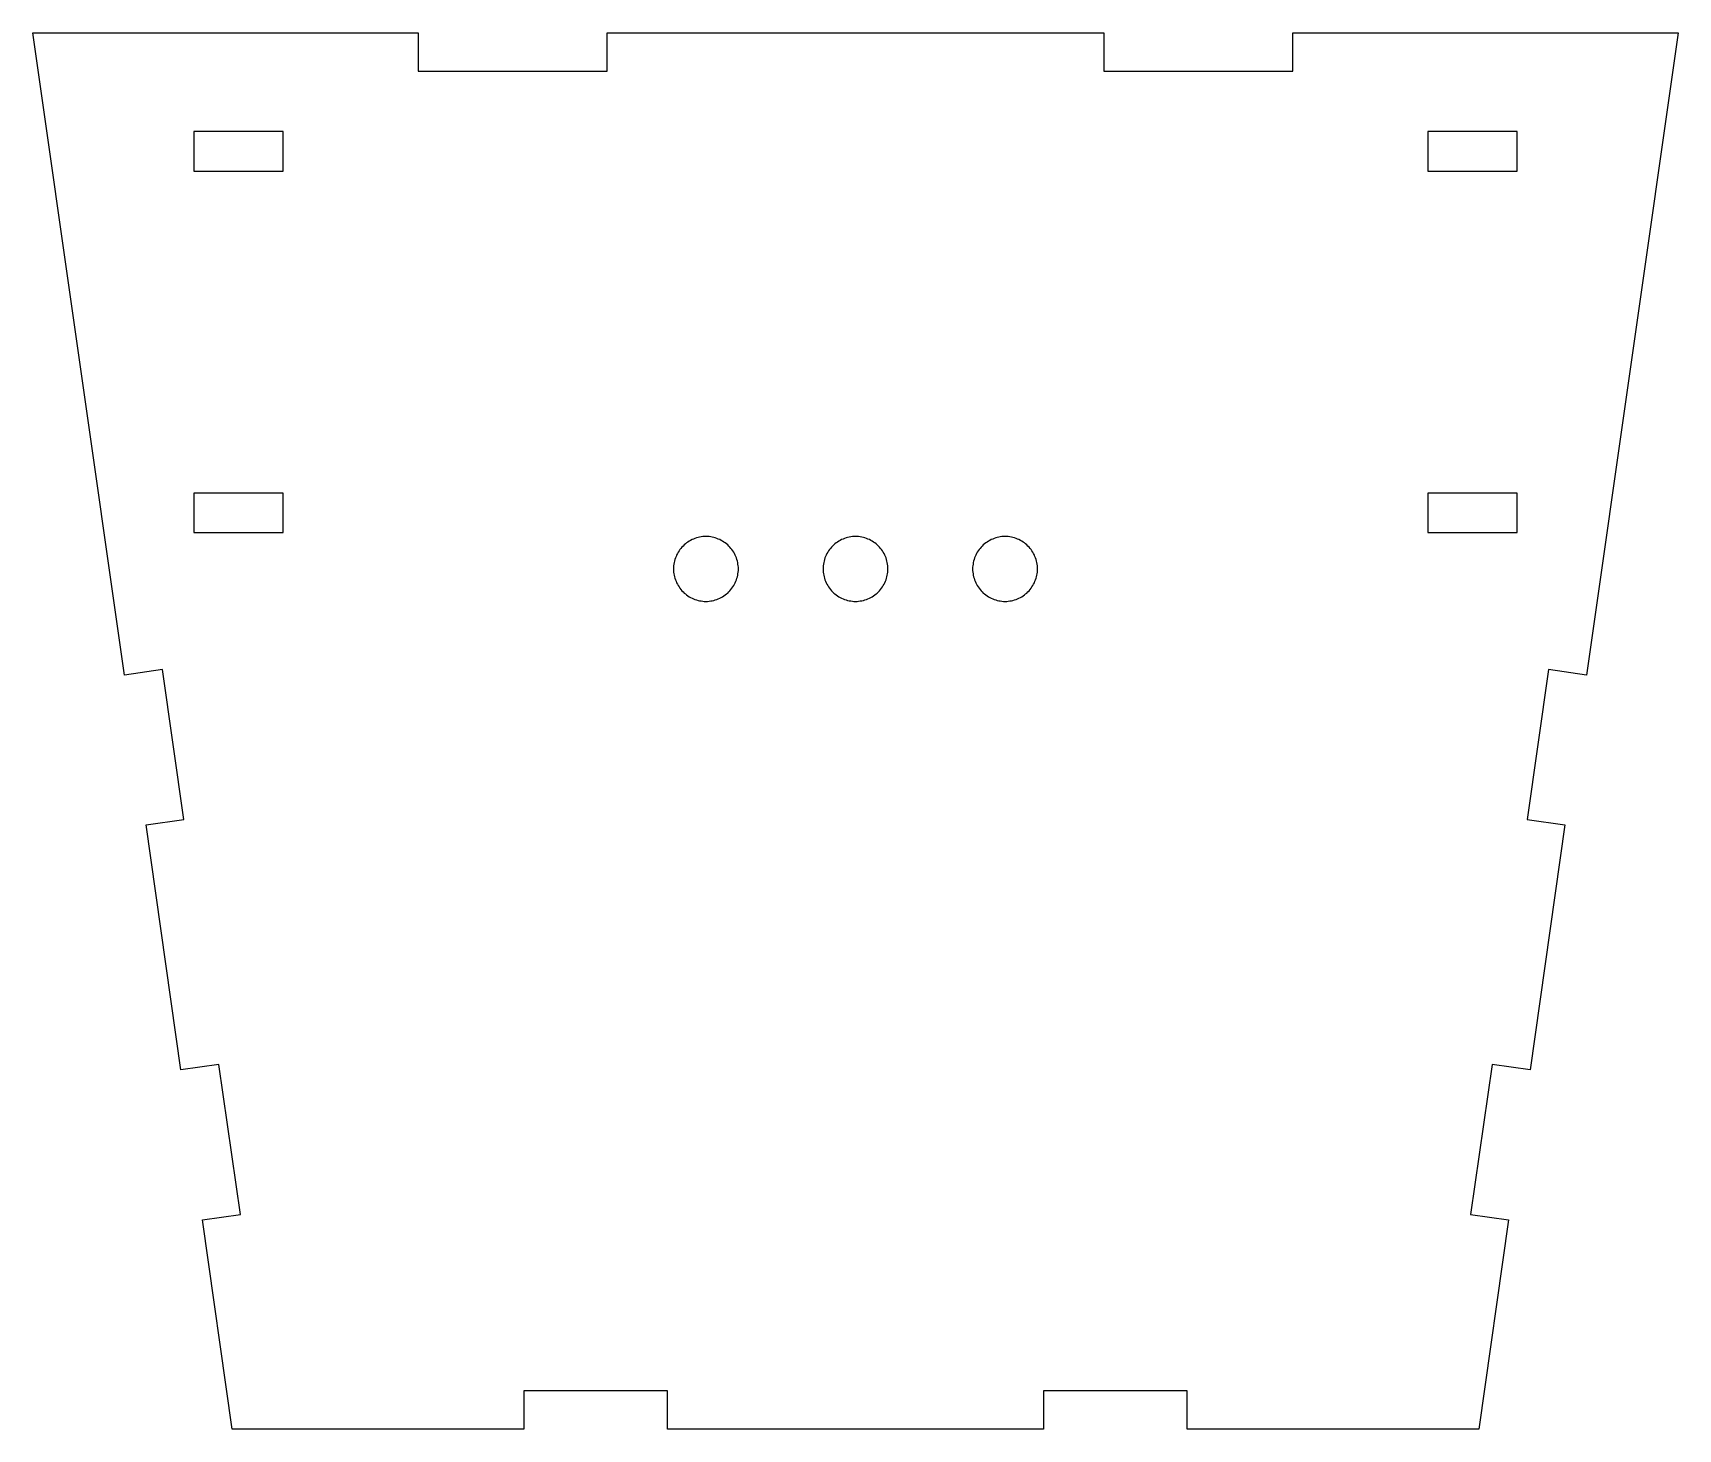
# Model space of a CAD drawing. Header units: millimetres. Extents: x -66 to 66, y 0 to 112.
import ezdxf

# ---------------------------------------------------------------- set-up
doc = ezdxf.new("R2010")
doc.units = ezdxf.units.MM

msp = doc.modelspace()

# ---------------------------------------------------------------- linework, layer by layer
for points in [[(-66, 112), (-35.08, 112), (-35.08, 108.92), (-19.93, 108.92), (-19.93, 112), (19.93, 112), (19.93, 108.92), (35.08, 108.92), (35.08, 112), (66, 112), (58.64, 60.49), (55.6, 60.93), (53.88, 48.9), (56.92, 48.46), (54.12, 28.81), (51.07, 29.25), (49.35, 17.22), (52.4, 16.79), (50, 0), (26.62, 0), (26.62, 3.08), (15.09, 3.08), (15.09, 0), (-15.09, 0), (-15.09, 3.08), (-26.62, 3.08), (-26.62, 0), (-50, 0), (-52.4, 16.79), (-49.35, 17.22), (-51.07, 29.25), (-54.12, 28.81), (-56.92, 48.46), (-53.88, 48.9), (-55.6, 60.93), (-58.64, 60.49)], [(-53.08, 100.92), (-45.92, 100.92), (-45.92, 104.08), (-53.08, 104.08)], [(53.08, 104.08), (45.92, 104.08), (45.92, 100.92), (53.08, 100.92)], [(-45.92, 71.92), (-45.92, 75.08), (-53.08, 75.08), (-53.08, 71.92)], [(45.92, 75.08), (45.92, 71.92), (53.08, 71.92), (53.08, 75.08)], [(-9.91, 70.55), (-9.99, 70.65), (-10.07, 70.75), (-10.16, 70.84), (-10.25, 70.93), (-10.35, 71.01), (-10.45, 71.09), (-10.56, 71.16), (-10.66, 71.23), (-10.77, 71.29), (-10.89, 71.35), (-11.01, 71.4), (-11.12, 71.45), (-11.25, 71.49), (-11.37, 71.52), (-11.49, 71.55), (-11.62, 71.57), (-11.75, 71.59), (-11.87, 71.6), (-12, 71.6), (-12.13, 71.6), (-12.25, 71.59), (-12.38, 71.57), (-12.51, 71.55), (-12.63, 71.52), (-12.75, 71.49), (-12.88, 71.45), (-12.99, 71.4), (-13.11, 71.35), (-13.23, 71.29), (-13.34, 71.23), (-13.44, 71.16), (-13.55, 71.09), (-13.65, 71.01), (-13.75, 70.93), (-13.84, 70.84), (-13.93, 70.75), (-14.01, 70.65), (-14.09, 70.55), (-14.16, 70.44), (-14.23, 70.34), (-14.29, 70.23), (-14.35, 70.11), (-14.4, 69.99), (-14.45, 69.88), (-14.49, 69.75), (-14.52, 69.63), (-14.55, 69.51), (-14.57, 69.38), (-14.59, 69.25), (-14.6, 69.13), (-14.6, 69), (-14.6, 68.87), (-14.59, 68.75), (-14.57, 68.62), (-14.55, 68.49), (-14.52, 68.37), (-14.49, 68.25), (-14.45, 68.12), (-14.4, 68.01), (-14.35, 67.89), (-14.29, 67.77), (-14.23, 67.66), (-14.16, 67.56), (-14.09, 67.45), (-14.01, 67.35), (-13.93, 67.25), (-13.84, 67.16), (-13.75, 67.07), (-13.65, 66.99), (-13.55, 66.91), (-13.44, 66.84), (-13.34, 66.77), (-13.23, 66.71), (-13.11, 66.65), (-12.99, 66.6), (-12.88, 66.55), (-12.75, 66.51), (-12.63, 66.48), (-12.51, 66.45), (-12.38, 66.43), (-12.25, 66.41), (-12.13, 66.4), (-12, 66.4), (-11.87, 66.4), (-11.75, 66.41), (-11.62, 66.43), (-11.49, 66.45), (-11.37, 66.48), (-11.25, 66.51), (-11.12, 66.55), (-11.01, 66.6), (-10.89, 66.65), (-10.77, 66.71), (-10.66, 66.77), (-10.56, 66.84), (-10.45, 66.91), (-10.35, 66.99), (-10.25, 67.07), (-10.16, 67.16), (-10.07, 67.25), (-9.99, 67.35), (-9.91, 67.45), (-9.84, 67.56), (-9.77, 67.66), (-9.71, 67.77), (-9.65, 67.89), (-9.6, 68.01), (-9.55, 68.12), (-9.51, 68.25), (-9.48, 68.37), (-9.45, 68.49), (-9.43, 68.62), (-9.41, 68.75), (-9.4, 68.87), (-9.4, 69), (-9.4, 69.13), (-9.41, 69.25), (-9.43, 69.38), (-9.45, 69.51), (-9.48, 69.63), (-9.51, 69.75), (-9.55, 69.88), (-9.6, 69.99), (-9.65, 70.11), (-9.71, 70.23), (-9.77, 70.34), (-9.84, 70.44)], [(2.09, 70.55), (2.01, 70.65), (1.93, 70.75), (1.84, 70.84), (1.75, 70.93), (1.65, 71.01), (1.55, 71.09), (1.44, 71.16), (1.34, 71.23), (1.23, 71.29), (1.11, 71.35), (0.99, 71.4), (0.88, 71.45), (0.75, 71.49), (0.63, 71.52), (0.51, 71.55), (0.38, 71.57), (0.25, 71.59), (0.13, 71.6), (0, 71.6), (-0.13, 71.6), (-0.25, 71.59), (-0.38, 71.57), (-0.51, 71.55), (-0.63, 71.52), (-0.75, 71.49), (-0.88, 71.45), (-0.99, 71.4), (-1.11, 71.35), (-1.23, 71.29), (-1.34, 71.23), (-1.44, 71.16), (-1.55, 71.09), (-1.65, 71.01), (-1.75, 70.93), (-1.84, 70.84), (-1.93, 70.75), (-2.01, 70.65), (-2.09, 70.55), (-2.16, 70.44), (-2.23, 70.34), (-2.29, 70.23), (-2.35, 70.11), (-2.4, 69.99), (-2.45, 69.88), (-2.49, 69.75), (-2.52, 69.63), (-2.55, 69.51), (-2.57, 69.38), (-2.59, 69.25), (-2.6, 69.13), (-2.6, 69), (-2.6, 68.87), (-2.59, 68.75), (-2.57, 68.62), (-2.55, 68.49), (-2.52, 68.37), (-2.49, 68.25), (-2.45, 68.12), (-2.4, 68.01), (-2.35, 67.89), (-2.29, 67.77), (-2.23, 67.66), (-2.16, 67.56), (-2.09, 67.45), (-2.01, 67.35), (-1.93, 67.25), (-1.84, 67.16), (-1.75, 67.07), (-1.65, 66.99), (-1.55, 66.91), (-1.44, 66.84), (-1.34, 66.77), (-1.23, 66.71), (-1.11, 66.65), (-0.99, 66.6), (-0.88, 66.55), (-0.75, 66.51), (-0.63, 66.48), (-0.51, 66.45), (-0.38, 66.43), (-0.25, 66.41), (-0.13, 66.4), (0, 66.4), (0.13, 66.4), (0.25, 66.41), (0.38, 66.43), (0.51, 66.45), (0.63, 66.48), (0.75, 66.51), (0.88, 66.55), (0.99, 66.6), (1.11, 66.65), (1.23, 66.71), (1.34, 66.77), (1.44, 66.84), (1.55, 66.91), (1.65, 66.99), (1.75, 67.07), (1.84, 67.16), (1.93, 67.25), (2.01, 67.35), (2.09, 67.45), (2.16, 67.56), (2.23, 67.66), (2.29, 67.77), (2.35, 67.89), (2.4, 68.01), (2.45, 68.12), (2.49, 68.25), (2.52, 68.37), (2.55, 68.49), (2.57, 68.62), (2.59, 68.75), (2.6, 68.87), (2.6, 69), (2.6, 69.13), (2.59, 69.25), (2.57, 69.38), (2.55, 69.51), (2.52, 69.63), (2.49, 69.75), (2.45, 69.88), (2.4, 69.99), (2.35, 70.11), (2.29, 70.23), (2.23, 70.34), (2.16, 70.44)], [(14.09, 70.55), (14.01, 70.65), (13.93, 70.75), (13.84, 70.84), (13.75, 70.93), (13.65, 71.01), (13.55, 71.09), (13.44, 71.16), (13.34, 71.23), (13.23, 71.29), (13.11, 71.35), (12.99, 71.4), (12.88, 71.45), (12.75, 71.49), (12.63, 71.52), (12.51, 71.55), (12.38, 71.57), (12.25, 71.59), (12.13, 71.6), (12, 71.6), (11.87, 71.6), (11.75, 71.59), (11.62, 71.57), (11.49, 71.55), (11.37, 71.52), (11.25, 71.49), (11.12, 71.45), (11.01, 71.4), (10.89, 71.35), (10.77, 71.29), (10.66, 71.23), (10.56, 71.16), (10.45, 71.09), (10.35, 71.01), (10.25, 70.93), (10.16, 70.84), (10.07, 70.75), (9.99, 70.65), (9.91, 70.55), (9.84, 70.44), (9.77, 70.34), (9.71, 70.23), (9.65, 70.11), (9.6, 69.99), (9.55, 69.88), (9.51, 69.75), (9.48, 69.63), (9.45, 69.51), (9.43, 69.38), (9.41, 69.25), (9.4, 69.13), (9.4, 69), (9.4, 68.87), (9.41, 68.75), (9.43, 68.62), (9.45, 68.49), (9.48, 68.37), (9.51, 68.25), (9.55, 68.12), (9.6, 68.01), (9.65, 67.89), (9.71, 67.77), (9.77, 67.66), (9.84, 67.56), (9.91, 67.45), (9.99, 67.35), (10.07, 67.25), (10.16, 67.16), (10.25, 67.07), (10.35, 66.99), (10.45, 66.91), (10.56, 66.84), (10.66, 66.77), (10.77, 66.71), (10.89, 66.65), (11.01, 66.6), (11.12, 66.55), (11.25, 66.51), (11.37, 66.48), (11.49, 66.45), (11.62, 66.43), (11.75, 66.41), (11.87, 66.4), (12, 66.4), (12.13, 66.4), (12.25, 66.41), (12.38, 66.43), (12.51, 66.45), (12.63, 66.48), (12.75, 66.51), (12.88, 66.55), (12.99, 66.6), (13.11, 66.65), (13.23, 66.71), (13.34, 66.77), (13.44, 66.84), (13.55, 66.91), (13.65, 66.99), (13.75, 67.07), (13.84, 67.16), (13.93, 67.25), (14.01, 67.35), (14.09, 67.45), (14.16, 67.56), (14.23, 67.66), (14.29, 67.77), (14.35, 67.89), (14.4, 68.01), (14.45, 68.12), (14.49, 68.25), (14.52, 68.37), (14.55, 68.49), (14.57, 68.62), (14.59, 68.75), (14.6, 68.87), (14.6, 69), (14.6, 69.13), (14.59, 69.25), (14.57, 69.38), (14.55, 69.51), (14.52, 69.63), (14.49, 69.75), (14.45, 69.88), (14.4, 69.99), (14.35, 70.11), (14.29, 70.23), (14.23, 70.34), (14.16, 70.44)]]:
    msp.add_lwpolyline(points, close=True)

doc.saveas('drawing.dxf')
